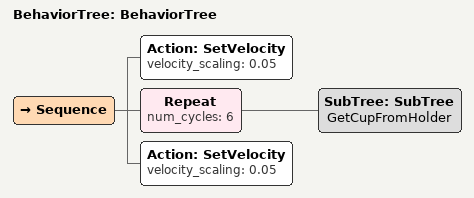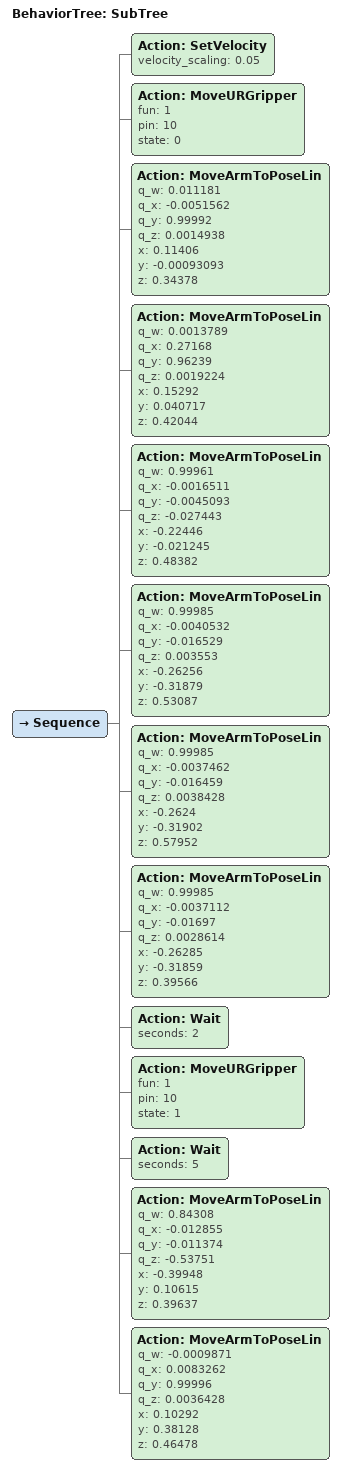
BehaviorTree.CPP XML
<?xml version="1.0"?>
<root main_tree_to_execute="BehaviorTree">
    <BehaviorTree ID="BehaviorTree">
        <Sequence>
            <Action ID="SetVelocity" velocity_scaling="0.05"/>
            <Repeat num_cycles="6">
                <SubTree ID="SubTree" name="GetCupFromHolder"/>
            </Repeat>
            <Action ID="SetVelocity" velocity_scaling="0.05"/>
        </Sequence>
    </BehaviorTree>
    <BehaviorTree ID="SubTree">
        <Sequence>
            <Action ID="SetVelocity" velocity_scaling="0.05"/>
            <Action ID="MoveURGripper" fun="1" pin="10" state="0"/>
            <!-- Basis Travel Pose -->
            <Action ID="MoveArmToPoseLin" q_w="0.011181" q_x="-0.0051562" q_y="0.99992" q_z="0.0014938" x="0.11406" y="-0.00093093" z=" 0.34378"/>
            <!-- Kamerapose-->
            <Action ID="MoveArmToPoseLin" q_w=" 0.0013789" q_x="0.27168" q_y="0.96239" q_z="0.0019224" x="0.15292" y="0.040717" z="0.42044"/>
            <!-- Approach 1-->
            <Action ID="MoveArmToPoseLin" q_w="0.99961" q_x="-0.0016511" q_y=" -0.0045093" q_z=" -0.027443" x="-0.22446" y="-0.021245" z="0.48382"/>
            <!-- Before Pick-->
            <Action ID="MoveArmToPoseLin" q_w="0.99985" q_x="-0.0040532" q_y="-0.016529" q_z="0.003553" x="-0.26256" y="-0.31879" z=" 0.53087"/>
            <!-- Greifpose zu-->
            <Action ID="MoveArmToPoseLin" q_w=" 0.99985" q_x="-0.0037462" q_y=" -0.016459" q_z="0.0038428" x="-0.2624" y=" -0.31902" z="0.57952"/>
            <!-- After pick-->
            <Action ID="MoveArmToPoseLin" q_w="0.99985" q_x="-0.0037112" q_y=" -0.01697" q_z="0.0028614" x="-0.26285" y="-0.31859" z="0.39566"/>
            <!-- Warten-->
            <Action ID="Wait" seconds="2"/>
            <!-- Greifer zu-->
            <Action ID="MoveURGripper" fun="1" pin="10" state="1"/>
            <!-- Warten-->
            <Action ID="Wait" seconds="5"/>
            <!-- After pick-->
            <Action ID="MoveArmToPoseLin" q_w=" 0.84308" q_x="-0.012855" q_y="-0.011374" q_z="-0.53751" x="-0.39948" y="0.10615" z="0.39637"/>
            <!-- PrePlace-->
            <Action ID="MoveArmToPoseLin" q_w=" -0.0009871" q_x="0.0083262" q_y="0.99996" q_z="0.0036428" x="0.10292" y="0.38128" z="0.46478"/>
        </Sequence>
    </BehaviorTree>
</root>
